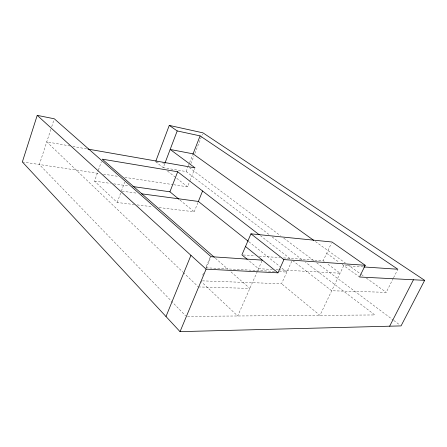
<?xml version="1.0" encoding="UTF-8"?>
<svg xmlns="http://www.w3.org/2000/svg" width="447" height="447" viewBox="0 0 447 447"><rect width="100%" height="100%" fill="white"/><g stroke="black" fill="none" stroke-linecap="round" stroke-linejoin="round"><path stroke-width="0.34" stroke-dasharray="2.23 1.68" d="M50.852 129.345L39.364 164.513L185.65 315.873M51.718 126.708L53.869 120.109M134.391 204.57L117.198 202.491L94.529 181.136L98.178 170.799M98.401 170.151L101.368 161.753M117.198 202.491L120.679 192.992M121.372 191.093L124.652 182.141M164.714 163.775L163.228 167.681L186.142 171.553L269.396 234.815M186.142 171.553L188.12 166.491M188.371 165.859L189.355 163.334M189.606 162.702L193.065 153.852M190.847 163.708L193.869 155.992M194.875 153.422L202.435 134.122M173.766 184.74L187.55 186.818L189.791 181.13M190.036 180.499L194.775 168.485M159.149 207.564L194.216 211.811L198.379 201.446M202.659 275.207L203.949 272.111M210.202 257.109L205.76 267.77L275.073 271.435M206.19 268.273L211.018 256.69M262.043 260.746L237.709 315.984L200.843 281.264M202.418 280.861L281.554 283.744L292.215 260.255L331.702 290.768L386.225 292.332L393.259 278.358M283.588 257.891L323.198 260.752L331.378 243.263M393.567 277.749L397.847 269.239M187.528 316.364L374.843 314.951L305.469 262.227M198.407 286.935L249.856 288.416L230.032 271.05M279.23 271.659L286.857 272.061L280.342 266.865M272.486 269.468L258.545 268.692L247.806 259.78M275.967 269.658L278.062 269.776M278.755 269.815L340.094 273.212L327.014 263.568M363.16 266.909L343.732 265.607L319.94 315.364L281.554 283.744M243.291 254.98L255.103 255.829M259.271 256.131L280.118 257.64M137.145 204.899L152.271 206.732M122.059 191.182L137.184 193.216M94.529 181.136L110.292 183.365M113.717 183.851L128.797 185.98M22.35 161.948L99.323 173.537M103.464 174.157L118.623 176.442M124.825 177.375L173.073 184.639M70.095 145.962L46.762 141.872L182.789 271.994M72.844 146.443L86.573 148.851M156.288 161.808L158.311 162.16M162.356 162.864L164.379 163.216M315.42 241.57L345.442 263.093M347.705 264.719L360.735 274.056M361.305 274.464L364.132 276.492M366.4 278.118L386.225 292.332M326.684 253.293L339.334 262.428M342.084 264.412L358.947 276.598M323.198 260.752L324.287 261.556M189.332 167.569L280.392 235.664M283.744 238.173L313.911 260.73M316.699 262.819L393.231 320.058M393.79 320.471L399.936 325.07M272.167 236.921L302.138 259.701M260.322 235.608L291.114 259.405M155.612 161.691L164.312 168.53M167.552 171.084L176.202 177.889M176.738 178.314L187.55 186.818M248.862 241.738L279.8 266.429M179.957 200.06L194.216 211.811M215.42 258.254L227.942 269.223M183.292 272.474L197.904 286.454"/><path stroke-width="0.67" d="M262.311 260.137L211.018 256.69L54.305 118.79L37.218 115.36L22.35 161.948L180.04 331.64L401.054 325.902L424.65 280.342L202.938 132.837L169.262 125.411L155.858 161.043M164.965 163.121L177.208 130.932L169.262 125.411M178.901 199.194L169.921 191.797L177.682 171.754L102.279 159.171L214.376 257.343M313.721 240.352L193.065 153.852L200.094 135.877L177.208 130.932M248.314 241.302L198.379 201.446L202.575 190.986M165.993 316.526L190.942 255.338M180.04 331.64L206.106 269.144L277.967 272.826L283.918 259.601L365.227 265.289L359.511 277.006L424.65 280.342M365.227 265.289L331.965 242.006L250.957 233.831L241.9 254.879L247.269 259.333M389.65 326.198L413.453 279.766M363.852 266.954L397.847 269.239L200.094 135.877M141.313 193.774L198.379 201.446M132.91 186.561L169.921 191.797M87.942 149.091L195.021 167.854L170.162 149.449L193.065 153.852M177.682 171.754L259.221 234.759M250.957 233.831L283.918 259.601M245.504 246.504L277.967 272.826M37.218 115.36L206.106 269.144"/></g></svg>
